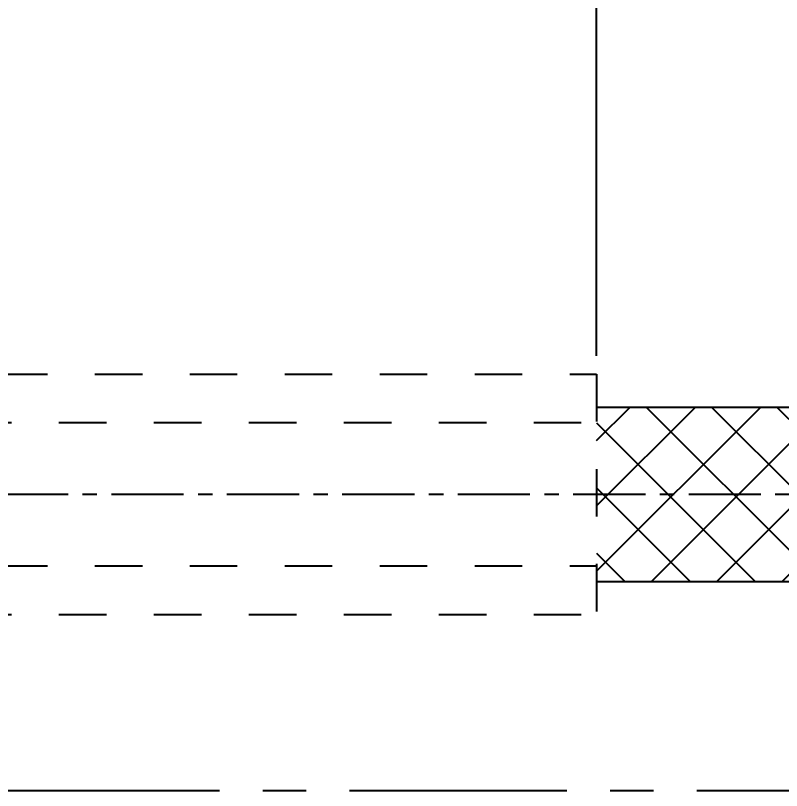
# Model space of a CAD drawing. Header units: millimetres. Extents: x 2673 to 5721, y -10743 to 3474.
# Drawn here: x 4207.05 to 4233.4, y -2045.76 to -2019.09 of the extents above; entities that cross this region are included whole.
import ezdxf

# ---------------------------------------------------------------- set-up
doc = ezdxf.new("R2010")
doc.units = ezdxf.units.MM
doc.header["$LTSCALE"] = 16.335
doc.header["$PDMODE"] = 3
doc.header["$PDSIZE"] = 0.3125
doc.linetypes.add('CENTER', pattern=[0.6, 0.375, -0.075, 0.075, -0.075])
doc.linetypes.add('HIDDEN', pattern=[0.2, 0.1, -0.1])
doc.layers.get('0').update_dxf_attribs({"linetype": 'CONTINUOUS'})
doc.layers.get('Defpoints').update_dxf_attribs({"linetype": 'CONTINUOUS'})
doc.layers.add('DEFAULT_2', color=8, linetype='HIDDEN')
doc.styles.get("Standard").update_dxf_attribs({"font": 'txt', "width": 0.8})
doc.dimstyles.new('ISO-25', dxfattribs={"dimtxt": 12, "dimasz": 8, "dimexe": 1.25, "dimexo": 0.625, "dimgap": 0, "dimtad": 1, "dimdsep": 46, "dimtxsty": 'Standard', "dimcen": 0, "dimclrd": 4, "dimclre": 4, "dimclrt": 6, "dimazin": 0, "dimtfac": 1, "dimtofl": 0, "dimtmove": 0, "dimatfit": 3, "dimfxl": 0, "dimarcsym": 0})

# ---------------------------------------------------------------- blocks, each defined once
blk = doc.blocks.new('*D626')
at = {"color": 4, "lineweight": -2}
for p, q in [((4182.698, -2039.861), (4182.698, -2016.058)), ((4227.039, -2030.806), (4227.039, -2016.058)), ((4219.039, -2017.308), (4190.698, -2017.308))]:
    blk.add_line(p, q, dxfattribs=at)
at = {"color": 4}
for points in [[(4190.698, -2015.975), (4190.698, -2018.641), (4182.698, -2017.308)], [(4219.039, -2015.975), (4219.039, -2018.641), (4227.039, -2017.308)]]:
    blk.add_solid(points, dxfattribs=at)
at = {"layer": 'Defpoints', "color": 0}
for p in [(4182.698, -2017.308), (4227.039, -2031.431), (4182.698, -2040.486)]:
    blk.add_point(p, dxfattribs=at)
at = {"color": 6, "insert": (4211.952, -2011.308), "char_height": 12, "attachment_point": 5}
blk.add_mtext('44.34', dxfattribs=at)

msp = doc.modelspace()

# ---------------------------------------------------------------- hatches: boundary and pattern name
h = msp.add_hatch()
h.set_pattern_fill('ANSI37', color=256, scale=0.5, style=0)
h.set_pattern_definition([(45, (3721.0836, -2045.761), (-1.122532, 1.122532), []), (135, (3721.0836, -2045.761), (-1.122532, -1.122532), [])])
h.paths.add_polyline_path([(4280.698, -2032.565), (4227.039, -2032.565), (4227.039, -2038.565), (4280.698, -2038.565)])

# ---------------------------------------------------------------- linework, layer by layer
at = {"color": 7, "linetype": 'Continuous'}
for p, q in [((4227.039, -2032.565), (4280.698, -2032.565)), ((4227.039, -2038.565), (4280.698, -2038.565))]:
    msp.add_line(p, q, dxfattribs=at)
at = {"color": 1, "linetype": 'CENTER', "ltscale": 1.219076}
msp.add_line((4182.698, -2045.761), (4280.698, -2045.761), dxfattribs=at)
at = {"layer": 'DEFAULT_2', "color": 8, "linetype": 'HIDDEN'}
for p, q in [((4193.445, -2031.43), (4227.039, -2031.43)), ((4227.039, -2031.431), (4227.039, -2039.7)), ((4195.477, -2033.096), (4227.039, -2033.096)), ((4193.445, -2038.034), (4227.039, -2038.034)), ((4195.477, -2039.7), (4227.039, -2039.7))]:
    msp.add_line(p, q, dxfattribs=at)
at = {"layer": 'DEFAULT_2', "color": 1, "linetype": 'CENTER', "ltscale": 0.405256}
msp.add_line((4194.461, -2035.565), (4280.698, -2035.565), dxfattribs=at)

# ---------------------------------------------------------------- dimensions: what is measured, and where the dimension line sits
dim = msp.add_linear_dim(base=(4182.698, -2017.308), p1=(4227.039, -2031.431), p2=(4182.698, -2040.486), dimstyle='ISO-25', override={"dimfxl": 1.25})
dim.commit()
dim.dimension.update_dxf_attribs({"geometry": '*D626', "text_midpoint": (4211.952, -2017.308), "dimtype": 160})

doc.saveas('drawing.dxf')
